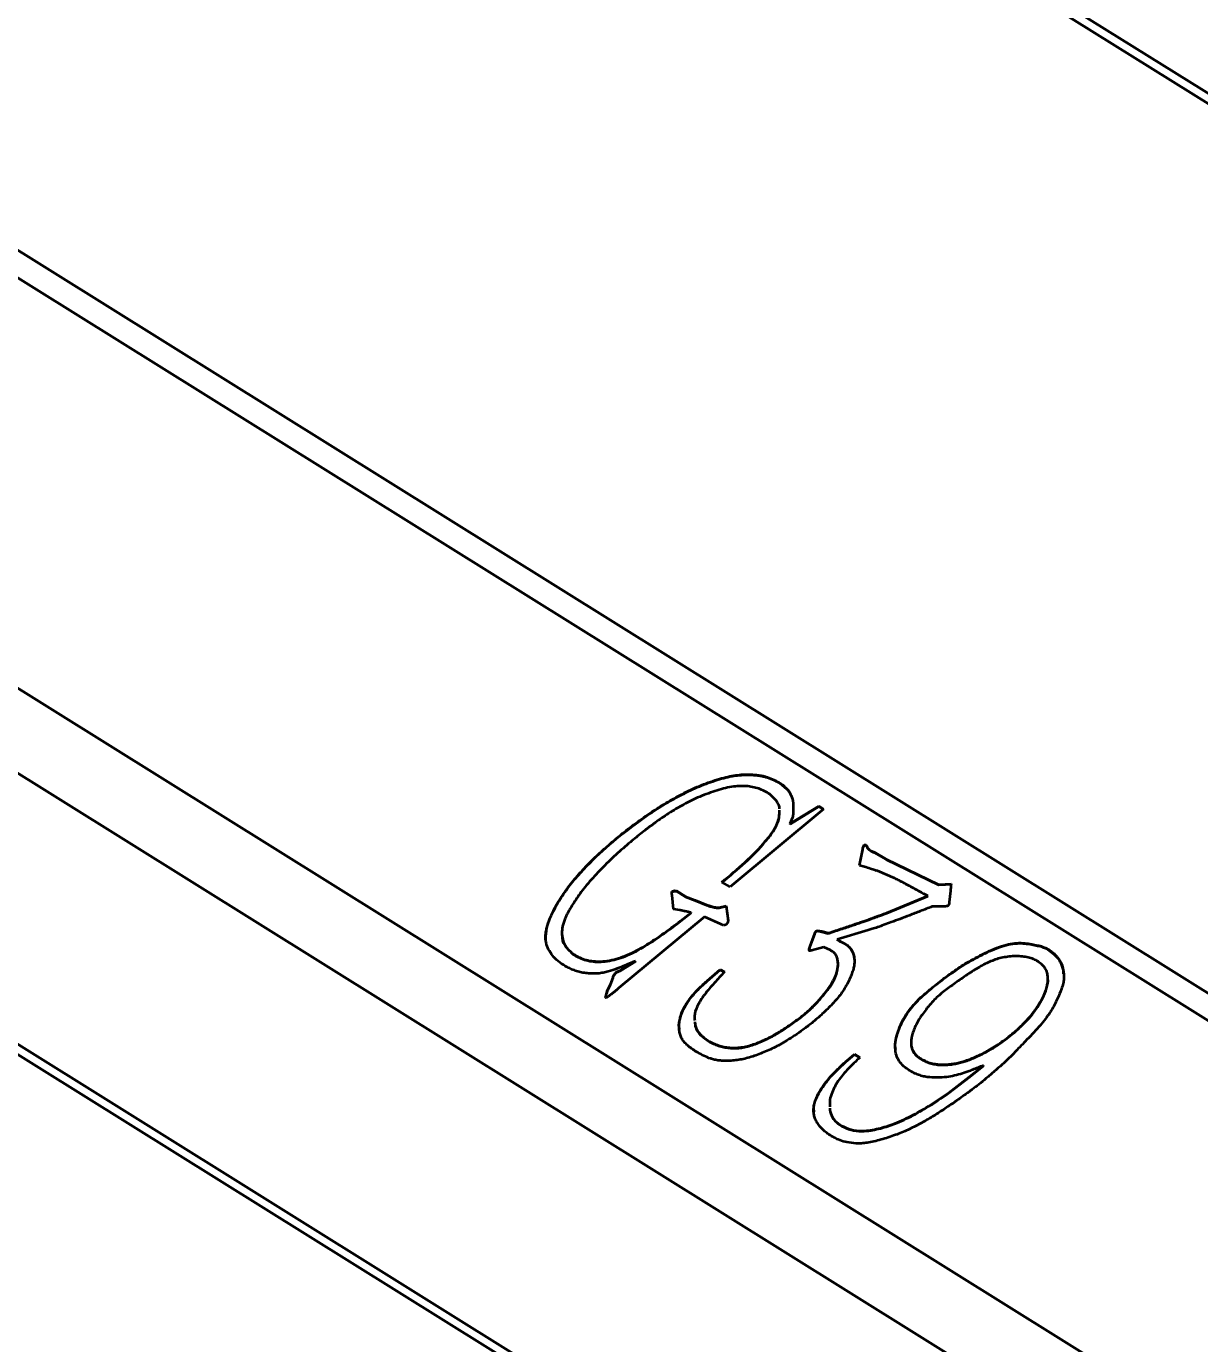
# Model space of a CAD drawing. Header units: millimetres. Extents: x 0 to 14850, y 0 to 10716.
# Drawn here: x 5433 to 6183, y 3584 to 4426 of the extents above; entities that cross this region are included whole.
import ezdxf

# ---------------------------------------------------------------- set-up
doc = ezdxf.new("R2010")
doc.units = ezdxf.units.MM
doc.header["$LTSCALE"] = 50
doc.layers.add('迈迪拼图', color=7, linetype='Continuous', lineweight=0)
doc.styles.add('SLDTEXTSTYLE4', font='SIMSUN.TTC')
doc.dimstyles.new('SLDDIMSTYLE0', dxfattribs={"dimtxt": 175, "dimasz": 175, "dimexe": 0, "dimexo": 0.0625, "dimgap": 43.75, "dimtad": 2, "dimlfac": 0.3, "dimrnd": 1e-09, "dimzin": 12, "dimdsep": 46, "dimtxsty": 'SLDTEXTSTYLE4', "dimsah": 1, "dimcen": 0.09, "dimadec": 0, "dimazin": 3, "dimtfac": 1, "dimtdec": 3, "dimtofl": 0, "dimtmove": 0, "dimatfit": 3, "dimfxl": 0, "dimfrac": 2, "dimtolj": 1, "dimtzin": 12, "dimarcsym": 0})

# ---------------------------------------------------------------- blocks, each defined once
blk = doc.blocks.new('_D')
at = {"layer": '迈迪拼图'}
for p, q in [((2446.43, 6897.08), (1201.26, 5860.72)), ((1235.02, 5888.82), (7482.3, 1989.14)), ((8693.71, 2997.41), (7448.53, 1961.04))]:
    blk.add_line(p, q, dxfattribs=at)
for points in [[(1235.02, 5888.82), (1349.39, 5785.69), (1377.9, 5831.37)], [(7482.3, 1989.14), (7367.93, 2092.27), (7339.42, 2046.59)]]:
    blk.add_solid(points, dxfattribs=at)
at = {"layer": '迈迪拼图', "insert": (4293.71, 4219.58), "char_height": 175, "attachment_point": 1, "rotation": 328.02675, "style": 'SLDTEXTSTYLE4'}
blk.add_mtext('2550', dxfattribs=at)

msp = doc.modelspace()

# ---------------------------------------------------------------- linework, layer by layer
at = {"color": 7, "linetype": 'Continuous', "lineweight": 35}
for p, q in [((2823.727, 5400.074), (8581.018, 1806.255)), ((2828.586, 5390.532), (8585.877, 1796.714)), ((4612.231, 5366.61), (6587.349, 4133.701)), ((4617.09, 5357.069), (6588.455, 4126.502)), ((6546.759, 3583.725), (5016.955, 4538.66)), ((6673.518, 3170.228), (4698.4, 4403.138)), ((5913.637, 3942.311), (5913.617, 3942.541)), ((5942.085, 3925.388), (5882.43, 3875.737)), ((5920.711, 3915.975), (5939.209, 3927.183)), ((5920.731, 3915.745), (5939.23, 3926.954)), ((5939.209, 3927.183), (5942.085, 3925.388)), ((5939.23, 3926.954), (5939.209, 3927.183)), ((5939.23, 3926.954), (5941.936, 3925.264)), ((5831.2, 3922.559), (5831.179, 3922.788)), ((5922.316, 3920.103), (5920.711, 3915.975)), ((5920.731, 3915.745), (5920.711, 3915.975)), ((5965.062, 3889.24), (5967.216, 3899.772)), ((5965.126, 3889.225), (5967.237, 3899.542)), ((5967.237, 3899.542), (5967.216, 3899.772)), ((5974.232, 3897.958), (5982.127, 3893.362)), ((5974.252, 3897.729), (5974.232, 3897.958)), ((5974.252, 3897.729), (5982.148, 3893.132)), ((5982.127, 3893.362), (6015.631, 3877.246)), ((5982.148, 3893.132), (5982.127, 3893.362)), ((5982.148, 3893.132), (6015.651, 3877.017)), ((5968.321, 3888.488), (5965.062, 3889.24)), ((5986.506, 3881.65), (5978.226, 3885.203)), ((5882.43, 3875.737), (5877.161, 3878.694)), ((6015.631, 3877.246), (6019.999, 3877.418)), ((6015.651, 3877.017), (6015.631, 3877.246)), ((6015.651, 3877.017), (6020.019, 3877.188)), ((6019.999, 3877.418), (6023.677, 3877.687)), ((6020.019, 3877.188), (6019.999, 3877.418)), ((6020.019, 3877.188), (6023.698, 3877.458)), ((5846.328, 3861.408), (5845.327, 3870.346)), ((5848.212, 3873.058), (5853.963, 3869.468)), ((5848.233, 3872.829), (5848.212, 3873.058)), ((5848.233, 3872.829), (5853.984, 3869.239)), ((5853.963, 3869.468), (5860.045, 3867.24)), ((5853.984, 3869.239), (5853.963, 3869.468)), ((5853.984, 3869.239), (5860.065, 3867.01)), ((5860.045, 3867.24), (5867.401, 3864.263)), ((5860.065, 3867.01), (5860.045, 3867.24)), ((5860.065, 3867.01), (5867.422, 3864.033)), ((5982.523, 3859.1), (6008.912, 3869.896)), ((5982.543, 3858.871), (6008.933, 3869.667)), ((6008.933, 3869.667), (6008.912, 3869.896)), ((6023.226, 3873.123), (6022.521, 3865.867)), ((5850.508, 3860.699), (5846.328, 3861.408)), ((5850.669, 3853.852), (5857.539, 3859.208)), ((5850.69, 3853.623), (5857.559, 3858.979)), ((5857.559, 3858.979), (5857.539, 3859.208)), ((5867.422, 3864.033), (5867.401, 3864.263)), ((5876.256, 3862.584), (5879.929, 3863.521)), ((5876.276, 3862.355), (5876.256, 3862.584)), ((5876.276, 3862.355), (5879.949, 3863.292)), ((5879.929, 3863.521), (5881.131, 3854.077)), ((5879.949, 3863.292), (5879.929, 3863.521)), ((5879.949, 3863.292), (5881.151, 3853.848)), ((5982.543, 3858.871), (5982.523, 3859.1)), ((6016.218, 3863.103), (6011.602, 3863.087)), ((5866.009, 3856.486), (5811.181, 3810.852)), ((5850.69, 3853.623), (5850.669, 3853.852)), ((5876.437, 3851.877), (5866.009, 3856.486)), ((5878.334, 3851.025), (5876.437, 3851.877)), ((5933.668, 3837.672), (5936.651, 3845.739)), ((5933.689, 3837.443), (5936.671, 3845.51)), ((5936.671, 3845.51), (5936.651, 3845.739)), ((5938.375, 3847.846), (5940.977, 3847.22)), ((5938.395, 3847.617), (5938.375, 3847.846)), ((5938.395, 3847.617), (5940.997, 3846.99)), ((5940.977, 3847.22), (5945.177, 3846.165)), ((5940.997, 3846.99), (5940.977, 3847.22)), ((5940.997, 3846.99), (5945.197, 3845.936)), ((5945.197, 3845.936), (5945.177, 3846.165)), ((5970.728, 3847.888), (5950.965, 3841.935)), ((5950.986, 3841.705), (5950.965, 3841.935)), ((5781.966, 3832.721), (5781.946, 3832.95)), ((5933.689, 3837.443), (5933.668, 3837.672)), ((5942.252, 3837.112), (5937.713, 3835.765)), ((5946.509, 3835.072), (5942.252, 3837.112)), ((6084.596, 3836.213), (6084.575, 3836.443)), ((5812.589, 3822.468), (5821.934, 3828.178)), ((5812.609, 3822.239), (5821.955, 3827.949)), ((5821.955, 3827.949), (5821.934, 3828.178)), ((5805.985, 3813.146), (5807.571, 3817.619)), ((5806.006, 3812.916), (5807.591, 3817.39)), ((5807.591, 3817.39), (5807.571, 3817.619)), ((5809.658, 3821.115), (5812.589, 3822.468)), ((5809.679, 3820.885), (5809.658, 3821.115)), ((5809.679, 3820.885), (5812.609, 3822.239)), ((5812.609, 3822.239), (5812.589, 3822.468)), ((5867.783, 3815.616), (5876.112, 3822.911)), ((5867.803, 3815.387), (5876.133, 3822.681)), ((5876.112, 3822.911), (5878.739, 3821.271)), ((5876.133, 3822.681), (5876.112, 3822.911)), ((5876.133, 3822.681), (5878.76, 3821.042)), ((6027.208, 3822.677), (6027.187, 3822.906)), ((5804.322, 3810.004), (5805.985, 3813.146)), ((5804.343, 3809.774), (5804.322, 3810.004)), ((5804.343, 3809.774), (5806.006, 3812.916)), ((5806.006, 3812.916), (5805.985, 3813.146)), ((5867.803, 3815.387), (5867.783, 3815.616)), ((5939.162, 3802.91), (5939.141, 3803.139)), ((6063.936, 3782.411), (6063.915, 3782.64)), ((5869.355, 3776.556), (5869.334, 3776.785)), ((5957.389, 3764.813), (5962.02, 3768.668)), ((5957.409, 3764.583), (5962.041, 3768.438)), ((5962.02, 3768.668), (5965.393, 3766.563)), ((5962.041, 3768.438), (5962.02, 3768.668)), ((5962.041, 3768.438), (5965.413, 3766.333)), ((6005.65, 3764.922), (6005.629, 3765.151)), ((5957.409, 3764.583), (5957.389, 3764.813)), ((6035.564, 3754.494), (6044.391, 3761.478)), ((6035.585, 3754.265), (6044.412, 3761.249)), ((6044.412, 3761.249), (6044.391, 3761.478)), ((6022.122, 3743.978), (6035.564, 3754.494)), ((6022.142, 3743.748), (6035.585, 3754.265)), ((6035.585, 3754.265), (6035.564, 3754.494)), ((6022.142, 3743.748), (6022.122, 3743.978))]:
    msp.add_line(p, q, dxfattribs=at)
at = {"color": 8, "linetype": 'Continuous', "lineweight": 35}
for p, q in [((6548.429, 3565.047), (5008.693, 4526.182)), ((4828.614, 4376.301), (6573.274, 3287.248))]:
    msp.add_line(p, q, dxfattribs=at)
at = {"color": 7, "linetype": 'Continuous', "lineweight": 35}
for points, knots in [([(5831.179, 3922.788), (5834.194, 3924.746), (5840.408, 3928.781), (5848.744, 3933.45), (5855.819, 3937.047), (5861.322, 3939.578), (5867.002, 3941.806), (5872.694, 3943.79), (5878.207, 3945.47), (5883.427, 3946.668), (5888.243, 3947.36), (5892.628, 3947.585), (5896.522, 3947.443), (5899.935, 3947.208), (5902.833, 3946.746), (5906.045, 3945.957), (5909.637, 3944.561), (5912.264, 3943.228), (5913.617, 3942.541)], [0, 0, 0, 0, 0.1268755, 0.2615097, 0.3302295, 0.3983294, 0.4663562, 0.5336908, 0.5977572, 0.6554673, 0.7074202, 0.7544068, 0.7966438, 0.8337754, 0.8657992, 0.8935533, 0.9451629, 1, 1, 1, 1]), ([(5831.2, 3922.559), (5834.215, 3924.516), (5840.429, 3928.552), (5848.764, 3933.221), (5855.84, 3936.817), (5861.342, 3939.349), (5867.023, 3941.576), (5872.715, 3943.561), (5878.228, 3945.241), (5883.447, 3946.439), (5888.264, 3947.13), (5892.649, 3947.356), (5896.542, 3947.214), (5899.956, 3946.979), (5902.854, 3946.517), (5906.066, 3945.728), (5909.657, 3944.332), (5912.284, 3942.998), (5913.637, 3942.311)], [0, 0, 0, 0, 0.1268755, 0.2615097, 0.3302295, 0.3983294, 0.4663562, 0.5336908, 0.5977572, 0.6554673, 0.7074202, 0.7544068, 0.7966438, 0.8337754, 0.8657992, 0.8935533, 0.9451629, 1, 1, 1, 1]), ([(5913.617, 3942.541), (5914.385, 3942.04), (5915.883, 3941.064), (5917.76, 3939.387), (5919.348, 3937.641), (5921.082, 3935.151), (5922.418, 3931.636), (5922.905, 3927.934), (5922.779, 3925.006), (5922.768, 3923.086), (5922.585, 3921.487), (5922.399, 3920.529), (5922.316, 3920.103)], [0, 0, 0, 0, 0.0935705, 0.1825143, 0.2690925, 0.3543046, 0.5284601, 0.715, 0.80627, 0.8835446, 0.9481365, 1, 1, 1, 1]), ([(5913.637, 3942.311), (5915.769, 3940.693), (5920.035, 3937.454), (5922.287, 3932.827), (5922.449, 3930.361), (5922.46, 3930.184)], [0, 0, 0, 0, 0.4811125, 0.9626341, 1, 1, 1, 1]), ([(5907.804, 3934.91), (5906.677, 3935.613), (5904.489, 3936.976), (5900.76, 3938.526), (5896.804, 3939.543), (5892.616, 3940.141), (5888.103, 3940.169), (5883.257, 3939.652), (5878.077, 3938.533), (5872.641, 3936.948), (5867.113, 3934.959), (5861.631, 3932.753), (5856.399, 3930.24), (5849.774, 3926.674), (5842.058, 3922.057), (5833.735, 3916.189), (5825.985, 3910.328), (5821.111, 3906.318), (5818.681, 3904.319)], [0, 0, 0, 0, 0.0429533, 0.0833737, 0.1232575, 0.1628948, 0.2043947, 0.2498116, 0.2992006, 0.3538057, 0.4112539, 0.4687483, 0.5257988, 0.5829084, 0.6943517, 0.7987664, 0.8996659, 1, 1, 1, 1]), ([(5914.017, 3925.464), (5914.019, 3925.496), (5914.128, 3927.322), (5912.26, 3930.832), (5909.29, 3933.55), (5907.804, 3934.91)], [0, 0, 0, 0, 0.0088626, 0.503873, 1, 1, 1, 1]), ([(5778.311, 3824.34), (5776.663, 3825.266), (5773.379, 3827.113), (5769.607, 3830.697), (5766.764, 3834.595), (5765.214, 3838.091), (5764.587, 3841.039), (5764.418, 3843.448), (5764.584, 3846.053), (5765.09, 3848.861), (5765.917, 3851.872), (5767.087, 3855.128), (5768.573, 3858.631), (5770.478, 3862.358), (5772.614, 3866.274), (5775.244, 3870.308), (5778.186, 3874.459), (5782.54, 3880.014), (5788.142, 3886.618), (5795.427, 3893.952), (5803.118, 3901.025), (5811.521, 3908.219), (5820.83, 3915.64), (5827.678, 3920.37), (5831.179, 3922.788)], [0, 0, 0, 0, 0.0403002, 0.0803559, 0.1194723, 0.157357, 0.1767585, 0.1975422, 0.2201214, 0.2442494, 0.2704918, 0.2989561, 0.330404, 0.3641079, 0.4002464, 0.4376273, 0.4773862, 0.5186322, 0.5994794, 0.6734971, 0.7469289, 0.8269302, 0.9115021, 1, 1, 1, 1]), ([(5764.547, 3842.08), (5764.675, 3844.463), (5764.977, 3850.067), (5768.593, 3858.686), (5773.529, 3867.817), (5781.982, 3879.466), (5794.488, 3893.251), (5811.773, 3908.629), (5824.725, 3917.916), (5831.2, 3922.559)], [0, 0, 0, 0, 0.07598051, 0.17860646, 0.2812826, 0.38397374, 0.58926835, 0.79465037, 1, 1, 1, 1]), ([(5877.161, 3878.694), (5882.195, 3882.871), (5892.264, 3891.225), (5903.395, 3902.545), (5910.834, 3912.181), (5913.953, 3918.948), (5913.965, 3923.133), (5913.97, 3924.618)], [0, 0, 0, 0, 0.3055083, 0.6109671, 0.7636037, 0.9161732, 1, 1, 1, 1]), ([(5877.181, 3878.464), (5882.216, 3882.642), (5892.284, 3890.996), (5903.416, 3902.315), (5910.854, 3911.951), (5913.973, 3918.718), (5913.986, 3922.904), (5913.99, 3924.388)], [0, 0, 0, 0, 0.3055083, 0.6109671, 0.7636037, 0.9161732, 1, 1, 1, 1]), ([(5818.681, 3904.319), (5815.536, 3901.624), (5809.022, 3896.042), (5801.514, 3888.616), (5795.651, 3882.478), (5791.651, 3877.969), (5788.099, 3873.633), (5785.087, 3869.469), (5782.521, 3865.548), (5780.22, 3861.994), (5778.466, 3858.744), (5777.05, 3855.823), (5776.056, 3853.136), (5775.238, 3850.645), (5774.935, 3848.29), (5774.821, 3845.438), (5775.212, 3842.185), (5776.51, 3838.661), (5778.685, 3835.514), (5780.838, 3833.821), (5781.946, 3832.95)], [0, 0, 0, 0, 0.127726, 0.2645571, 0.3332368, 0.3982819, 0.4589229, 0.5162218, 0.5691346, 0.6169332, 0.6591212, 0.6964719, 0.7300719, 0.7612072, 0.7903915, 0.8174775, 0.8672857, 0.911985, 0.9547325, 1, 1, 1, 1]), ([(5967.216, 3899.772), (5967.283, 3900.196), (5967.395, 3900.921), (5967.798, 3901.78), (5968.069, 3902.416), (5968.882, 3902.658), (5969.672, 3902.002), (5969.936, 3901.181), (5970.412, 3900.248), (5971.324, 3899.491), (5972.607, 3898.701), (5973.658, 3898.22), (5974.232, 3897.958)], [0, 0, 0, 0, 0.1321215, 0.2255454, 0.2859801, 0.3237073, 0.3970867, 0.519994, 0.6052256, 0.7094515, 0.8413696, 1, 1, 1, 1]), ([(5967.237, 3899.542), (5967.303, 3899.967), (5967.416, 3900.691), (5967.819, 3901.551), (5968.089, 3902.186), (5968.903, 3902.429), (5969.693, 3901.772), (5969.957, 3900.951), (5970.432, 3900.019), (5971.344, 3899.262), (5972.627, 3898.471), (5973.678, 3897.991), (5974.252, 3897.729)], [0, 0, 0, 0, 0.1321215, 0.2255454, 0.2859801, 0.3237073, 0.3970867, 0.519994, 0.6052256, 0.7094515, 0.8413696, 1, 1, 1, 1]), ([(5978.226, 3885.203), (5977.844, 3885.351), (5976.801, 3885.756), (5974.723, 3886.382), (5971.828, 3887.363), (5969.59, 3888.081), (5968.321, 3888.488)], [0, 0, 0, 0, 0.1196153, 0.3263433, 0.6180283, 1, 1, 1, 1]), ([(6008.912, 3869.896), (6007.095, 3870.813), (6003.142, 3872.806), (5998.234, 3875.484), (5994.188, 3877.741), (5991.321, 3879.231), (5988.811, 3880.52), (5987.236, 3881.292), (5986.506, 3881.65)], [0, 0, 0, 0, 0.2400188, 0.5220179, 0.666348, 0.7938846, 0.9045327, 1, 1, 1, 1]), ([(6023.677, 3877.687), (6023.672, 3877.596), (6023.651, 3877.212), (6023.482, 3876.358), (6023.477, 3874.927), (6023.318, 3873.789), (6023.226, 3873.123)], [0, 0, 0, 0, 0.0599502, 0.2518463, 0.5624097, 1, 1, 1, 1]), ([(5845.327, 3870.346), (5845.179, 3870.853), (5844.956, 3871.615), (5845.282, 3872.682), (5846.068, 3872.992), (5846.686, 3873.232), (5847.446, 3873.239), (5847.93, 3873.125), (5848.212, 3873.058)], [0, 0, 0, 0, 0.3504839, 0.5270843, 0.6470798, 0.7507832, 0.8547742, 1, 1, 1, 1]), ([(5845.138, 3871.175), (5845.124, 3871.235), (5845.071, 3871.464), (5845.133, 3871.865), (5845.319, 3872.409), (5845.993, 3872.735), (5846.696, 3873.013), (5847.507, 3873.002), (5847.991, 3872.887), (5848.233, 3872.829)], [0, 0, 0, 0, 0.0532698, 0.2025341, 0.3479894, 0.5086471, 0.6730289, 0.8363691, 1, 1, 1, 1]), ([(5857.539, 3859.208), (5856.698, 3859.408), (5855.187, 3859.769), (5853.145, 3860.164), (5851.658, 3860.496), (5850.832, 3860.641), (5850.508, 3860.699)], [0, 0, 0, 0, 0.3627987, 0.6524748, 0.8639913, 1, 1, 1, 1]), ([(5867.401, 3864.263), (5867.908, 3864.042), (5869.24, 3863.461), (5871.613, 3862.899), (5874.061, 3862.327), (5875.639, 3862.512), (5876.256, 3862.584)], [0, 0, 0, 0, 0.1914671, 0.5034141, 0.8058512, 1, 1, 1, 1]), ([(5867.422, 3864.033), (5867.929, 3863.812), (5869.261, 3863.231), (5871.634, 3862.67), (5874.082, 3862.098), (5875.659, 3862.282), (5876.276, 3862.355)], [0, 0, 0, 0, 0.1914671, 0.5034141, 0.8058512, 1, 1, 1, 1]), ([(5945.177, 3846.165), (5946.72, 3846.675), (5949.693, 3847.657), (5954.001, 3849.067), (5957.979, 3850.348), (5961.569, 3851.599), (5964.839, 3852.702), (5967.772, 3853.701), (5970.355, 3854.605), (5973.174, 3855.637), (5976.089, 3856.725), (5978.973, 3857.76), (5981.015, 3858.54), (5982.11, 3858.947), (5982.523, 3859.1)], [0, 0, 0, 0, 0.1229892, 0.2369226, 0.3428707, 0.4387353, 0.5255386, 0.604359, 0.673619, 0.7333306, 0.833057, 0.9109004, 0.9663928, 1, 1, 1, 1]), ([(5945.197, 3845.936), (5946.74, 3846.446), (5949.713, 3847.428), (5954.022, 3848.838), (5958, 3850.118), (5961.589, 3851.37), (5964.86, 3852.473), (5967.793, 3853.471), (5970.375, 3854.376), (5973.195, 3855.408), (5976.11, 3856.495), (5978.993, 3857.531), (5981.035, 3858.31), (5982.13, 3858.717), (5982.543, 3858.871)], [0, 0, 0, 0, 0.1229892, 0.2369226, 0.3428707, 0.4387353, 0.5255386, 0.604359, 0.673619, 0.7333306, 0.833057, 0.9109004, 0.9663928, 1, 1, 1, 1]), ([(6011.602, 3863.087), (6009.061, 3862.09), (6004.241, 3860.2), (5997.356, 3857.526), (5991.18, 3855.183), (5985.731, 3853.104), (5980.956, 3851.385), (5976.94, 3849.905), (5973.592, 3848.795), (5971.602, 3848.165), (5970.728, 3847.888)], [0, 0, 0, 0, 0.1884126, 0.3574864, 0.5096205, 0.6434181, 0.7593065, 0.8578577, 0.9375784, 1, 1, 1, 1]), ([(6022.521, 3865.867), (6022.462, 3865.368), (6022.366, 3864.55), (6021.773, 3863.516), (6020.735, 3863.185), (6019.608, 3863.057), (6018.05, 3863.038), (6016.879, 3863.079), (6016.218, 3863.103)], [0, 0, 0, 0, 0.2365867, 0.3878272, 0.471115, 0.599237, 0.7736175, 1, 1, 1, 1]), ([(5781.946, 3832.95), (5783.043, 3832.221), (5785.26, 3830.75), (5789.307, 3829.19), (5793.79, 3828.121), (5798.771, 3827.879), (5804.152, 3828.289), (5809.805, 3829.574), (5815.594, 3831.504), (5821.248, 3834.101), (5826.69, 3837.126), (5831.86, 3840.383), (5836.697, 3843.678), (5841.369, 3846.904), (5845.988, 3850.278), (5849.06, 3852.624), (5850.669, 3853.852)], [0, 0, 0, 0, 0.0559285, 0.1129614, 0.1707908, 0.2308831, 0.2954056, 0.3670831, 0.4434425, 0.5233069, 0.6052932, 0.6874674, 0.7668443, 0.8413546, 0.9168928, 1, 1, 1, 1]), ([(5781.966, 3832.721), (5783.064, 3831.992), (5785.28, 3830.52), (5789.328, 3828.96), (5793.811, 3827.892), (5798.792, 3827.65), (5804.173, 3828.06), (5809.825, 3829.345), (5815.615, 3831.275), (5821.269, 3833.871), (5826.711, 3836.897), (5831.881, 3840.153), (5836.718, 3843.448), (5841.389, 3846.674), (5846.008, 3850.049), (5849.08, 3852.394), (5850.69, 3853.623)], [0, 0, 0, 0, 0.0559285, 0.1129614, 0.1707908, 0.2308831, 0.2954056, 0.3670831, 0.4434425, 0.5233069, 0.6052932, 0.6874674, 0.7668443, 0.8413546, 0.9168928, 1, 1, 1, 1]), ([(5881.131, 3854.077), (5881.101, 3853.658), (5881.044, 3852.859), (5880.221, 3851.885), (5879.34, 3851.155), (5878.615, 3851.062), (5878.334, 3851.025)], [0, 0, 0, 0, 0.3162875, 0.6016237, 0.8455308, 1, 1, 1, 1]), ([(5775, 3844.88), (5774.99, 3844.768), (5774.768, 3842.422), (5776.337, 3837.807), (5780.091, 3834.415), (5781.966, 3832.721)], [0, 0, 0, 0, 0.0242917, 0.5126262, 1, 1, 1, 1]), ([(5950.965, 3841.935), (5951.879, 3841.455), (5953.642, 3840.529), (5956.364, 3839.167), (5958.739, 3837.205), (5960.288, 3835.03), (5961.245, 3832.866), (5961.718, 3830.929), (5961.941, 3828.79), (5961.868, 3826.428), (5961.427, 3823.815), (5960.525, 3820.93), (5959.315, 3817.735), (5957.111, 3813.095), (5953.574, 3807.214), (5947.857, 3800.62), (5941.489, 3794.436), (5936.94, 3790.516), (5934.691, 3788.577)], [0, 0, 0, 0, 0.0412739, 0.0796171, 0.1205017, 0.1716518, 0.2013413, 0.233561, 0.2687254, 0.3067737, 0.3489433, 0.3965612, 0.4497014, 0.5088105, 0.6325597, 0.7561612, 0.8794136, 1, 1, 1, 1]), ([(5936.651, 3845.739), (5936.766, 3846.238), (5936.966, 3847.108), (5937.954, 3847.625), (5938.375, 3847.846)], [0, 0, 0, 0, 0.5736296, 1, 1, 1, 1]), ([(5936.671, 3845.51), (5936.786, 3846.009), (5936.986, 3846.879), (5937.974, 3847.396), (5938.395, 3847.617)], [0, 0, 0, 0, 0.5736296, 1, 1, 1, 1]), ([(5950.986, 3841.705), (5952.91, 3840.805), (5956.75, 3839.008), (5960.771, 3834.816), (5961.456, 3831.495), (5961.795, 3829.849)], [0, 0, 0, 0, 0.3362805, 0.6710462, 1, 1, 1, 1]), ([(5937.713, 3835.765), (5937.133, 3835.607), (5936.121, 3835.333), (5934.765, 3834.968), (5933.872, 3834.854), (5933.146, 3834.67), (5932.845, 3835.08), (5932.895, 3835.664), (5933.231, 3836.558), (5933.508, 3837.266), (5933.668, 3837.672)], [0, 0, 0, 0, 0.2072953, 0.3613665, 0.4702433, 0.5318333, 0.5767244, 0.6614107, 0.8052353, 1, 1, 1, 1]), ([(5932.959, 3834.991), (5932.939, 3835.085), (5932.876, 3835.378), (5933.229, 3836.206), (5933.495, 3836.922), (5933.689, 3837.443)], [0, 0, 0, 0, 0.1149951, 0.3558836, 1, 1, 1, 1]), ([(5939.141, 3803.139), (5940.907, 3805.172), (5944.404, 3809.196), (5947.832, 3814.522), (5949.962, 3818.771), (5950.868, 3821.879), (5951.485, 3824.866), (5951.434, 3827.698), (5950.953, 3830.237), (5950.013, 3832.357), (5948.572, 3834.042), (5947.185, 3834.735), (5946.509, 3835.072)], [0, 0, 0, 0, 0.2018256, 0.3996302, 0.4948226, 0.5841184, 0.6701531, 0.7527917, 0.8279586, 0.8924074, 0.947603, 1, 1, 1, 1]), ([(6027.187, 3822.906), (6028.628, 3823.896), (6031.622, 3825.953), (6036.681, 3828.836), (6042.234, 3831.835), (6048.217, 3834.715), (6054.237, 3837.278), (6060.12, 3839.022), (6065.652, 3839.913), (6070.685, 3839.72), (6075.049, 3839.057), (6078.838, 3838.339), (6082.002, 3837.517), (6083.77, 3836.779), (6084.575, 3836.443)], [0, 0, 0, 0, 0.0896664, 0.1863874, 0.2909406, 0.4031913, 0.5118859, 0.6073246, 0.6924117, 0.7703898, 0.8410433, 0.9026665, 0.9556772, 1, 1, 1, 1]), ([(6027.208, 3822.677), (6028.648, 3823.667), (6031.642, 3825.724), (6036.701, 3828.607), (6042.255, 3831.606), (6048.237, 3834.485), (6054.258, 3837.049), (6060.14, 3838.793), (6065.672, 3839.683), (6070.706, 3839.491), (6075.07, 3838.828), (6078.859, 3838.109), (6082.023, 3837.287), (6083.791, 3836.549), (6084.596, 3836.213)], [0, 0, 0, 0, 0.0896664, 0.1863874, 0.2909406, 0.4031913, 0.5118859, 0.6073246, 0.6924117, 0.7703898, 0.8410433, 0.9026665, 0.9556772, 1, 1, 1, 1]), ([(6084.575, 3836.443), (6085.724, 3835.741), (6088.088, 3834.297), (6090.562, 3832.026), (6092.282, 3829.854), (6093.347, 3827.827), (6094.441, 3825.525), (6095.24, 3822.879), (6095.828, 3820.017), (6095.839, 3816.958), (6095.385, 3813.765), (6093.967, 3809.355), (6091.594, 3803.884), (6088.863, 3798.388), (6086.048, 3793.869), (6083.114, 3790.094), (6079.581, 3785.854), (6075.495, 3781.393), (6071.334, 3777.075), (6067.637, 3773.209), (6064.543, 3770.024), (6061.197, 3766.564), (6056.948, 3762.561), (6051.628, 3757.85), (6046.334, 3753.377), (6042.945, 3750.52), (6041.413, 3749.228)], [0, 0, 0, 0, 0.0336172, 0.0691901, 0.0887865, 0.1105521, 0.1354783, 0.1631564, 0.1927416, 0.2229602, 0.2547502, 0.2883181, 0.3569106, 0.4240035, 0.4603232, 0.5023618, 0.5507735, 0.6052368, 0.6588242, 0.7046396, 0.7426834, 0.7726085, 0.8280586, 0.8900624, 0.9502842, 1, 1, 1, 1]), ([(6084.596, 3836.213), (6087.257, 3834.325), (6092.587, 3830.544), (6095.404, 3824.338), (6095.341, 3820.771), (6095.327, 3819.973)], [0, 0, 0, 0, 0.4364341, 0.8740002, 1, 1, 1, 1]), ([(5821.934, 3828.178), (5820.982, 3827.811), (5818.692, 3826.928), (5814.908, 3825.183), (5810.046, 3823.297), (5805.42, 3821.718), (5801.301, 3820.656), (5797.957, 3820.225), (5794.503, 3820.132), (5790.989, 3820.347), (5787.509, 3820.859), (5784.21, 3821.744), (5781.078, 3822.842), (5779.23, 3823.842), (5778.311, 3824.34)], [0, 0, 0, 0, 0.0669309, 0.1608946, 0.2773114, 0.4088318, 0.4785325, 0.5495225, 0.621851, 0.6974702, 0.7746518, 0.8495855, 0.925122, 1, 1, 1, 1]), ([(5939.162, 3802.91), (5941.317, 3805.435), (5945.627, 3810.484), (5949.743, 3817.347), (5951.262, 3823.087), (5951.669, 3826.113), (5951.346, 3827.607), (5951.329, 3827.686)], [0, 0, 0, 0, 0.3303905, 0.6606029, 0.8258622, 0.9908546, 1, 1, 1, 1]), ([(6078.551, 3828.326), (6077.57, 3828.83), (6075.589, 3829.847), (6072.07, 3830.785), (6068.215, 3831.294), (6064.08, 3831.384), (6059.874, 3830.996), (6055.753, 3830.328), (6051.868, 3829.217), (6048.187, 3827.701), (6044.557, 3825.903), (6040.837, 3823.827), (6036.961, 3821.496), (6031.794, 3818.012), (6025.532, 3813.645), (6019.534, 3809.243), (6015.153, 3805.564), (6012.054, 3802.51), (6009.107, 3799.115), (6007.312, 3796.702), (6006.389, 3795.462)], [0, 0, 0, 0, 0.0401687, 0.0810992, 0.123548, 0.1691407, 0.2158342, 0.2606922, 0.3050237, 0.3488162, 0.3950992, 0.444435, 0.4975887, 0.5545912, 0.6677417, 0.7727039, 0.8245844, 0.8798081, 0.9382169, 1, 1, 1, 1]), ([(6063.915, 3782.64), (6065.841, 3784.324), (6069.72, 3787.713), (6074.818, 3793.264), (6079.207, 3799.29), (6082.274, 3804.609), (6084.188, 3809.005), (6085.074, 3812.272), (6085.61, 3815.446), (6085.634, 3818.52), (6085.007, 3821.429), (6083.662, 3824.085), (6081.473, 3826.426), (6079.543, 3827.681), (6078.551, 3828.326)], [0, 0, 0, 0, 0.1253989, 0.2525352, 0.382254, 0.5174582, 0.5851994, 0.6494183, 0.711514, 0.772404, 0.8302409, 0.8859625, 0.9413899, 1, 1, 1, 1]), ([(5807.571, 3817.619), (5807.794, 3818.329), (5808.188, 3819.583), (5809.213, 3820.651), (5809.658, 3821.115)], [0, 0, 0, 0, 0.56577634, 1, 1, 1, 1]), ([(5807.591, 3817.39), (5807.814, 3818.1), (5808.208, 3819.354), (5809.234, 3820.422), (5809.679, 3820.885)], [0, 0, 0, 0, 0.56577634, 1, 1, 1, 1]), ([(5878.739, 3821.271), (5876.589, 3818.89), (5872.289, 3814.127), (5865.918, 3806.92), (5861.469, 3799.837), (5859.309, 3794.068), (5859.734, 3791.109), (5859.864, 3790.211)], [0, 0, 0, 0, 0.2454701, 0.4909563, 0.7360929, 0.919967, 1, 1, 1, 1]), ([(5988.28, 3771.68), (5988.162, 3772.514), (5987.609, 3776.448), (5989.854, 3783.606), (5993.885, 3792.686), (6000.442, 3801.154), (6008.654, 3808.78), (6017.602, 3815.963), (6024.006, 3820.439), (6027.208, 3822.677)], [0, 0, 0, 0, 0.0428975, 0.202253, 0.3617876, 0.5212477, 0.680777, 0.8403869, 1, 1, 1, 1]), ([(5997.493, 3758.069), (5996.094, 3758.949), (5993.331, 3760.689), (5990.341, 3764.136), (5988.425, 3768.158), (5987.935, 3771.96), (5987.977, 3775.295), (5988.453, 3778.085), (5989.11, 3781.101), (5990.516, 3785.392), (5992.935, 3790.825), (5996.324, 3796.111), (5999.744, 3800.236), (6002.743, 3803.469), (6006.262, 3806.779), (6011.471, 3811.308), (6018.4, 3816.773), (6024.291, 3820.885), (6027.187, 3822.906)], [0, 0, 0, 0, 0.05498, 0.1086083, 0.1648344, 0.2265131, 0.2607901, 0.2977392, 0.3377496, 0.3815006, 0.4712709, 0.5612147, 0.6081232, 0.658338, 0.7124446, 0.7701625, 0.887006, 1, 1, 1, 1]), ([(6063.936, 3782.411), (6067.668, 3785.829), (6075.132, 3792.666), (6081.679, 3802.566), (6084.885, 3810.795), (6085.996, 3815.281), (6085.554, 3817.52), (6085.522, 3817.681)], [0, 0, 0, 0, 0.3290944, 0.6581701, 0.8227272, 0.9872427, 1, 1, 1, 1]), ([(5811.181, 3810.852), (5810.554, 3810.325), (5809.376, 3809.335), (5807.692, 3807.996), (5806.271, 3806.867), (5805.145, 3805.967), (5804.228, 3805.286), (5803.593, 3804.91), (5803.18, 3804.564), (5802.545, 3804.769), (5803.182, 3805.977), (5803.299, 3807.241), (5803.701, 3808.784), (5804.15, 3809.665), (5804.322, 3810.004)], [0, 0, 0, 0, 0.1462321, 0.2748402, 0.3807624, 0.4665218, 0.5322678, 0.5754245, 0.601747, 0.6097199, 0.6775596, 0.7999633, 0.9231951, 1, 1, 1, 1]), ([(5802.864, 3805.102), (5802.901, 3805.201), (5803.063, 3805.63), (5803.448, 3807.201), (5803.953, 3808.654), (5804.343, 3809.774)], [0, 0, 0, 0, 0.0639203, 0.2778623, 1, 1, 1, 1]), ([(5850.121, 3784.344), (5850.02, 3784.787), (5849.437, 3787.347), (5850.561, 3792.954), (5854.04, 3800.635), (5860.103, 3808.431), (5865.237, 3813.069), (5867.803, 3815.387)], [0, 0, 0, 0, 0.0400793, 0.2320295, 0.4876627, 0.7438797, 1, 1, 1, 1]), ([(5861.71, 3769.715), (5860.652, 3770.352), (5858.616, 3771.576), (5855.933, 3773.574), (5853.762, 3775.634), (5852.018, 3777.781), (5850.768, 3780.115), (5849.991, 3782.753), (5849.77, 3785.723), (5849.923, 3788.975), (5850.505, 3792.407), (5851.746, 3795.909), (5853.479, 3799.437), (5856.584, 3804.07), (5861.073, 3809.65), (5865.569, 3813.648), (5867.783, 3815.616)], [0, 0, 0, 0, 0.0592201, 0.1139327, 0.165404, 0.2128605, 0.2610133, 0.3121757, 0.3697715, 0.4327639, 0.4994171, 0.5674656, 0.6380747, 0.7111052, 0.857737, 1, 1, 1, 1]), ([(5869.334, 3776.785), (5870.385, 3776.242), (5872.441, 3775.178), (5875.78, 3773.931), (5879.316, 3773.152), (5882.96, 3772.705), (5886.746, 3772.725), (5890.625, 3773.115), (5894.555, 3774.033), (5899.901, 3775.791), (5906.502, 3778.7), (5914.036, 3782.906), (5921.088, 3787.642), (5927.819, 3792.505), (5933.934, 3797.63), (5937.412, 3801.31), (5939.141, 3803.139)], [0, 0, 0, 0, 0.0462731, 0.0906297, 0.1336503, 0.1771366, 0.2205902, 0.2654547, 0.3124396, 0.3618595, 0.4658161, 0.5742991, 0.6839506, 0.7913375, 0.8962387, 1, 1, 1, 1]), ([(5869.355, 3776.556), (5870.405, 3776.012), (5872.462, 3774.948), (5875.8, 3773.702), (5879.337, 3772.923), (5882.981, 3772.475), (5886.766, 3772.496), (5890.645, 3772.886), (5894.576, 3773.804), (5899.921, 3775.562), (5906.523, 3778.47), (5914.057, 3782.676), (5921.108, 3787.413), (5927.84, 3792.275), (5933.954, 3797.401), (5937.432, 3801.08), (5939.162, 3802.91)], [0, 0, 0, 0, 0.0462731, 0.0906297, 0.1336503, 0.1771366, 0.2205902, 0.2654547, 0.3124396, 0.3618595, 0.4658161, 0.5742991, 0.6839506, 0.7913375, 0.8962387, 1, 1, 1, 1]), ([(6006.389, 3795.462), (6005.59, 3794.432), (6003.998, 3792.38), (6002.108, 3789.163), (6000.489, 3785.908), (5999.27, 3782.653), (5998.441, 3779.532), (5997.983, 3776.655), (5998.191, 3774.094), (5998.759, 3771.813), (5999.886, 3769.816), (6001.36, 3768.018), (6003.277, 3766.425), (6004.839, 3765.579), (6005.629, 3765.151)], [0, 0, 0, 0, 0.10414132, 0.20755877, 0.30923982, 0.41115046, 0.50776919, 0.59364244, 0.67048022, 0.73989886, 0.80453558, 0.86860158, 0.93350463, 1, 1, 1, 1]), ([(5859.94, 3789.371), (5859.968, 3788.477), (5860.06, 3785.507), (5863.202, 3780.877), (5867.289, 3778.15), (5869.334, 3776.785)], [0, 0, 0, 0, 0.1770265, 0.5882712, 1, 1, 1, 1]), ([(5859.961, 3789.142), (5859.988, 3788.248), (5860.08, 3785.277), (5863.222, 3780.648), (5867.31, 3777.92), (5869.355, 3776.556)], [0, 0, 0, 0, 0.1770265, 0.5882712, 1, 1, 1, 1]), ([(5934.691, 3788.577), (5932.791, 3787.134), (5929.181, 3784.392), (5923.914, 3780.637), (5919.019, 3777.517), (5913.28, 3774.119), (5906.33, 3770.735), (5899.372, 3767.97), (5893.896, 3766.269), (5889.933, 3765.33), (5886.048, 3764.713), (5882.295, 3764.422), (5878.747, 3764.375), (5875.481, 3764.569), (5872.572, 3765.037), (5869.245, 3766.007), (5865.584, 3767.525), (5862.982, 3768.996), (5861.71, 3769.715)], [0, 0, 0, 0, 0.09455, 0.1796146, 0.2536933, 0.3185025, 0.4342819, 0.541479, 0.5921003, 0.6406937, 0.6864378, 0.7310796, 0.7734614, 0.8119515, 0.8475605, 0.8799339, 0.9412843, 1, 1, 1, 1]), ([(6005.629, 3765.151), (6006.59, 3764.65), (6008.481, 3763.664), (6011.716, 3762.693), (6015.107, 3762.105), (6018.644, 3761.96), (6022.179, 3762.167), (6025.627, 3762.583), (6028.948, 3763.25), (6032.178, 3764.181), (6035.49, 3765.325), (6038.885, 3766.836), (6042.631, 3768.489), (6046.529, 3770.54), (6050.712, 3772.873), (6054.953, 3775.745), (6059.445, 3778.994), (6062.386, 3781.393), (6063.915, 3782.64)], [0, 0, 0, 0, 0.0536523, 0.1055601, 0.157019, 0.2094491, 0.2622053, 0.3130527, 0.3625121, 0.412114, 0.4636072, 0.5208928, 0.5835616, 0.6524685, 0.7278272, 0.8101111, 0.9012498, 1, 1, 1, 1]), ([(6005.65, 3764.922), (6006.611, 3764.421), (6008.501, 3763.435), (6011.736, 3762.463), (6015.127, 3761.876), (6018.665, 3761.73), (6022.2, 3761.938), (6025.647, 3762.353), (6028.969, 3763.021), (6032.199, 3763.952), (6035.511, 3765.095), (6038.905, 3766.606), (6042.651, 3768.259), (6046.55, 3770.31), (6050.732, 3772.644), (6054.973, 3775.516), (6059.466, 3778.764), (6062.406, 3781.163), (6063.936, 3782.411)], [0, 0, 0, 0, 0.0536523, 0.1055601, 0.157019, 0.2094491, 0.2622053, 0.3130527, 0.3625121, 0.412114, 0.4636072, 0.5208928, 0.5835616, 0.6524685, 0.7278272, 0.8101111, 0.9012498, 1, 1, 1, 1]), ([(5998.122, 3775.285), (5998.311, 3773.915), (5998.689, 3771.175), (6001.334, 3767.476), (6004.212, 3765.773), (6005.65, 3764.922)], [0, 0, 0, 0, 0.3333359, 0.6667037, 1, 1, 1, 1]), ([(5965.393, 3766.563), (5962.846, 3764.17), (5957.755, 3759.388), (5951.187, 3751.655), (5947.425, 3744.435), (5945.93, 3738.753), (5946.114, 3736.018), (5946.187, 3734.933)], [0, 0, 0, 0, 0.2544339, 0.5087415, 0.7626832, 0.9058586, 1, 1, 1, 1]), ([(5945.628, 3717.332), (5944.736, 3717.972), (5942.983, 3719.228), (5940.74, 3721.357), (5938.92, 3723.643), (5937.413, 3726.063), (5936.321, 3728.614), (5935.799, 3731.329), (5935.763, 3734.151), (5936.317, 3737.095), (5937.32, 3740.138), (5938.739, 3743.31), (5940.72, 3746.565), (5943.049, 3749.971), (5945.867, 3753.51), (5949.245, 3757.165), (5953.069, 3760.99), (5955.919, 3763.512), (5957.389, 3764.813)], [0, 0, 0, 0, 0.0526556, 0.1034494, 0.1544586, 0.2046563, 0.2558212, 0.306615, 0.3595028, 0.4140789, 0.4719061, 0.5329558, 0.5980642, 0.6674187, 0.7417464, 0.8218641, 0.9081191, 1, 1, 1, 1]), ([(5936.224, 3731.741), (5936.084, 3732.733), (5935.631, 3735.932), (5938.124, 3742.107), (5942.749, 3749.698), (5949.523, 3757.446), (5954.78, 3762.204), (5957.409, 3764.583)], [0, 0, 0, 0, 0.0824633, 0.265874, 0.5104632, 0.7551909, 1, 1, 1, 1]), ([(6044.391, 3761.478), (6043.184, 3760.961), (6040.906, 3759.985), (6037.611, 3758.725), (6034.736, 3757.609), (6031.374, 3756.381), (6027.22, 3755.201), (6021.98, 3754.119), (6016.207, 3753.659), (6011.074, 3753.734), (6006.776, 3754.262), (6003.527, 3755.096), (6000.4, 3756.392), (5998.486, 3757.496), (5997.493, 3758.069)], [0, 0, 0, 0, 0.08131726, 0.15336336, 0.21636158, 0.27069741, 0.37205581, 0.4762574, 0.58912129, 0.71450744, 0.78124339, 0.85047776, 0.92244777, 1, 1, 1, 1]), ([(6041.413, 3749.228), (6038.632, 3747.179), (6033.334, 3743.275), (6025.595, 3737.723), (6018.181, 3732.79), (6011.068, 3728.185), (6003.781, 3724.076), (5996.227, 3720.239), (5987.956, 3716.825), (5980.566, 3714.411), (5974.536, 3712.776), (5970.303, 3712.006), (5966.479, 3711.545), (5962.088, 3711.612), (5957.401, 3712.213), (5952.604, 3713.467), (5948.794, 3715.244), (5946.668, 3716.646), (5945.628, 3717.332)], [0, 0, 0, 0, 0.10153807, 0.19341711, 0.2787552, 0.35926544, 0.4375774, 0.51531709, 0.59579049, 0.68205111, 0.72443442, 0.7623323, 0.79563719, 0.82549408, 0.87807265, 0.92204363, 0.9618493, 1, 1, 1, 1]), ([(5946.207, 3734.089), (5946.209, 3733.807), (5946.222, 3731.874), (5947.499, 3728.386), (5951.116, 3724.241), (5956.563, 3721.404), (5962.801, 3719.46), (5970.923, 3719.672), (5979.813, 3721.594), (5990.365, 3725.212), (6001.017, 3730.496), (6011.934, 3736.933), (6018.726, 3741.629), (6022.122, 3743.978)], [0, 0, 0, 0, 0.0120628, 0.0826184, 0.1530343, 0.2235656, 0.2940307, 0.3643654, 0.4702489, 0.5761354, 0.7173799, 0.8586805, 1, 1, 1, 1]), ([(5946.228, 3733.859), (5946.23, 3733.577), (5946.242, 3731.645), (5947.52, 3728.157), (5951.137, 3724.012), (5956.584, 3721.175), (5962.822, 3719.231), (5970.944, 3719.442), (5979.834, 3721.365), (5990.385, 3724.983), (6001.038, 3730.267), (6011.954, 3736.704), (6018.746, 3741.4), (6022.142, 3743.748)], [0, 0, 0, 0, 0.0120628, 0.0826184, 0.1530343, 0.2235656, 0.2940307, 0.3643654, 0.4702489, 0.5761354, 0.7173799, 0.8586805, 1, 1, 1, 1])]:
    msp.add_open_spline(points, degree=3, knots=knots, dxfattribs=at)

# ---------------------------------------------------------------- dimensions: what is measured, and where the dimension line sits
at = {"layer": '迈迪拼图'}
dim = msp.add_linear_dim(base=(7482.296, 1989.144), p1=(2480.198, 6925.187), p2=(8727.471, 3025.511), angle=328.02675, dimstyle='SLDDIMSTYLE0', dxfattribs=at)
dim.commit()
dim.dimension.update_dxf_attribs({"geometry": '_D', "text_midpoint": (4358.659, 3938.982), "dimtype": 160})

doc.saveas('drawing.dxf')
